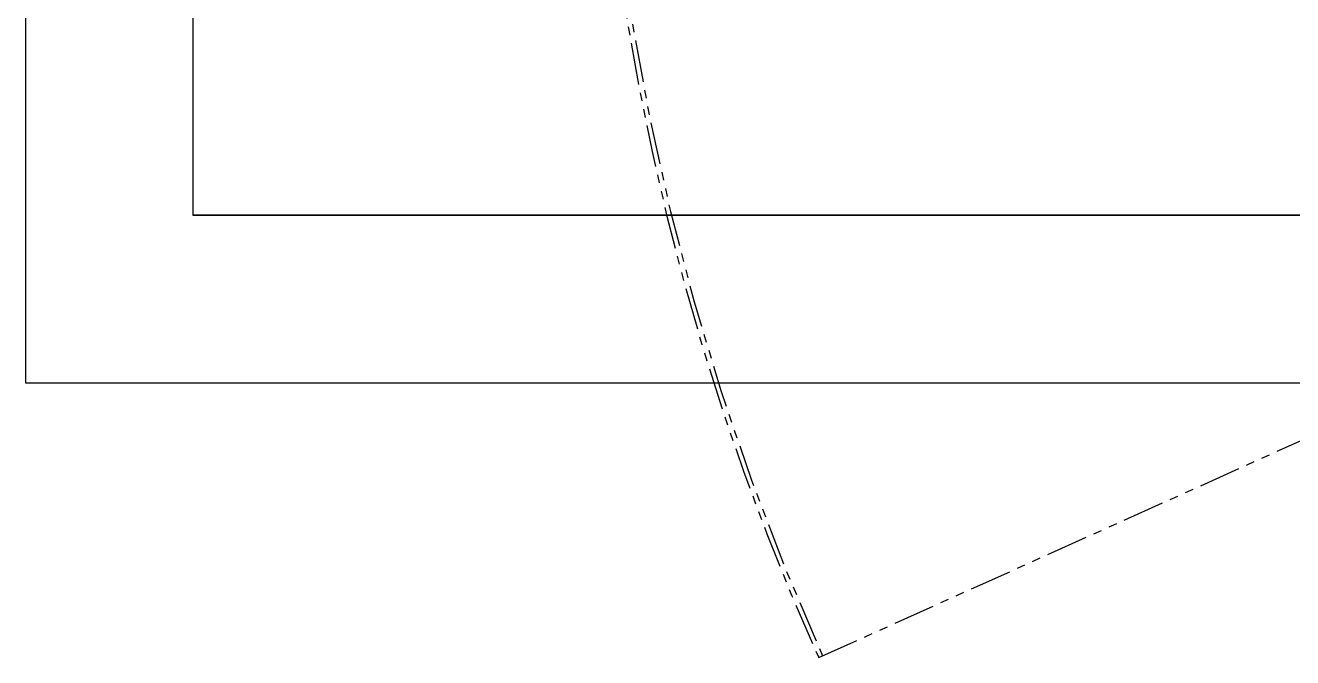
# Model space of a CAD drawing. Header units: centimetres. Extents: x 1 to 9408, y 0 to 2433.
# Drawn here: x 8867.02 to 8885.93, y 2335.45 to 2344.88 of the extents above; entities that cross this region are included whole.
import ezdxf

# ---------------------------------------------------------------- set-up
doc = ezdxf.new("R2010")
doc.units = ezdxf.units.CM
doc.header["$MEASUREMENT"] = 0
doc.linetypes.add('PHANTOM2', pattern=[1.25, 0.625, -0.125, 0.125, -0.125, 0.125, -0.125])
doc.layers.add('tamhoatDongRobot', color=2, linetype='PHANTOM2', transparency=0.5)

msp = doc.modelspace()

# ---------------------------------------------------------------- linework, layer by layer
for p, q in [((8930.52307, 2342.05052), (8869.52307, 2342.05052)), ((8867.02307, 2339.55052), (8907.02307, 2339.55052))]:
    msp.add_line(p, q)
msp.add_lwpolyline([(8867.02307, 2419.55052), (8867.02307, 2339.55052), (8933.02307, 2339.55052), (8933.02307, 2419.55052)], close=True)
msp.add_lwpolyline([(8916.02307, 2417.05052), (8869.52307, 2417.05052), (8869.52307, 2342.05052), (8930.52307, 2342.05052), (8930.52307, 2417.05052), (8924.52307, 2417.05052)])
at = {"layer": 'tamhoatDongRobot'}
msp.add_line((8878.85782, 2335.45179), (8913.52307, 2351.05052), dxfattribs=at)
for centre, radius, start, end in [((8913.62992, 2351.05052), 38.0476, 71.083112, 204.160845), ((8913.52307, 2351.05052), 38.01316, 108.730307, 204.226872)]:
    msp.add_arc(centre, radius, start, end, dxfattribs=at)

doc.saveas('drawing.dxf')
